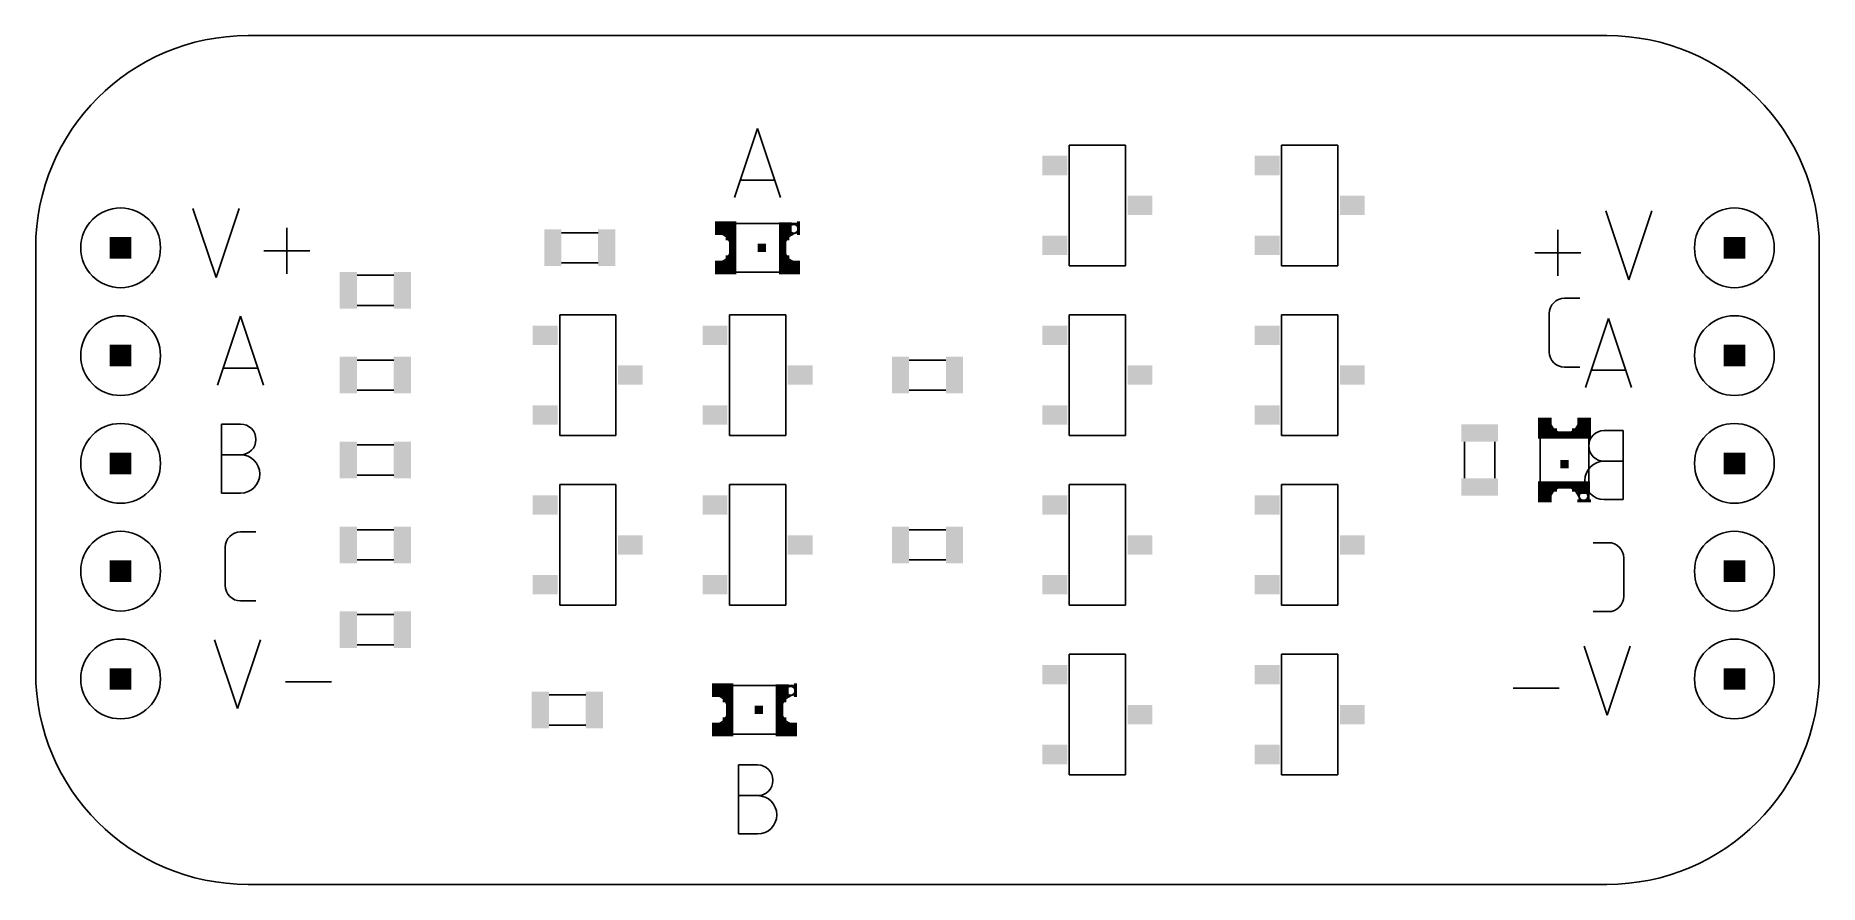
# Model space of a CAD drawing. Extents: x 0 to 42, y 0 to 20.
import ezdxf

# ---------------------------------------------------------------- set-up
doc = ezdxf.new("R2010")
doc.units = 0
for name, color, linetype in [('17', 82, 'CONTINUOUS'), ('20', 30, 'CONTINUOUS'), ('21', 253, 'CONTINUOUS'), ('22', 253, 'CONTINUOUS'), ('51', 253, 'CONTINUOUS')]:
    doc.layers.add(name, color=color, linetype=linetype)

# ---------------------------------------------------------------- blocks, each defined once
blk = doc.blocks.new('RECT')
blk.add_solid([(-0.5, -0.5), (0.5, -0.5), (-0.5, 0.5), (0.5, 0.5)])
blk = doc.blocks.new('ROUNDP')
blk.add_circle((0, 0), 0.5)

msp = doc.modelspace()

# ---------------------------------------------------------------- linework, layer by layer
at = {"layer": '20'}
for p, q in [((37, 20), (5, 20)), ((0, 15), (0, 5)), ((42, 5), (42, 15)), ((5, 0), (37, 0))]:
    msp.add_line(p, q, dxfattribs=at)
for centre, start, end in [((5, 15), 90, 180), ((37, 15), 0, 90), ((5, 5), 180, 270), ((37, 5), 270, 0)]:
    msp.add_arc(centre, 5, start, end, dxfattribs=at)
at = {"layer": '21'}
for p, q in [((16.4581, 16.1872), (17, 17.8128)), ((17, 17.8128), (17.5419, 16.1872)), ((17.4064, 16.5936), (16.5936, 16.5936)), ((3.7045, 15.9258), (4.2463, 14.3002)), ((4.2463, 14.3002), (4.7882, 15.9258)), ((5.9137, 14.3905), (5.9137, 15.4742)), ((5.3718, 14.9324), (6.4555, 14.9324)), ((35.6388, 12.5484), (35.6388, 13.4516)), ((36, 13.8128), (36.3612, 13.8128)), ((4.2841, 11.7602), (4.826, 13.3858)), ((4.826, 13.3858), (5.3679, 11.7602)), ((36.3612, 12.1872), (36, 12.1872)), ((5.2324, 12.1666), (4.4196, 12.1666)), ((4.3744, 9.2202), (4.3744, 10.8458)), ((4.3744, 10.8458), (4.826, 10.8458)), ((4.3744, 10.1233), (4.826, 10.1233)), ((4.826, 9.2202), (4.3744, 9.2202)), ((4.826, 8.3058), (5.1872, 8.3058)), ((4.4648, 7.0414), (4.4648, 7.9446)), ((5.1872, 6.6802), (4.826, 6.6802)), ((4.2125, 5.7658), (4.7543, 4.1402)), ((4.7543, 4.1402), (5.2962, 5.7658)), ((5.8798, 4.7724), (6.9635, 4.7724)), ((16.5484, 1.1872), (16.5484, 2.8128)), ((16.5484, 2.8128), (17, 2.8128)), ((16.5484, 2.0903), (17, 2.0903)), ((17, 1.1872), (16.5484, 1.1872))]:
    msp.add_line(p, q, dxfattribs=at)
for centre, radius, start, end in [((36, 13.4516), 0.3612, 90.0005, 180), ((36, 12.5484), 0.3612, 180, 270), ((4.826, 10.4846), 0.3612, 270, 90), ((4.826, 9.6718), 0.4516, 270, 90), ((4.826, 7.9446), 0.3612, 90.0005, 180), ((4.826, 7.0414), 0.3612, 180, 270), ((17, 2.4516), 0.3612, 270, 90), ((17, 1.6388), 0.4516, 270, 90)]:
    msp.add_arc(centre, radius, start, end, dxfattribs=at)
at = {"layer": '22'}
for p, q in [((37.5113, 14.2494), (36.9694, 15.875)), ((38.0531, 15.875), (37.5113, 14.2494)), ((35.8439, 14.3397), (35.8439, 15.4234)), ((36.3858, 14.8816), (35.3021, 14.8816)), ((37.0332, 13.335), (36.4913, 11.7094)), ((37.5751, 11.7094), (37.0332, 13.335)), ((36.6268, 12.1158), (37.4396, 12.1158)), ((37.3832, 10.6934), (36.9316, 10.6934)), ((37.3832, 9.0678), (37.3832, 10.6934)), ((37.3832, 9.9709), (36.9316, 9.9709)), ((36.9316, 9.0678), (37.3832, 9.0678)), ((37.0332, 8.0518), (36.672, 8.0518)), ((37.3944, 6.7874), (37.3944, 7.6906)), ((36.672, 6.4262), (37.0332, 6.4262)), ((37.0033, 3.9878), (36.4614, 5.6134)), ((37.5451, 5.6134), (37.0033, 3.9878)), ((35.8778, 4.62), (34.7941, 4.62))]:
    msp.add_line(p, q, dxfattribs=at)
for centre, radius, start, end in [((36.9316, 10.3322), 0.3612, 90, 270), ((36.9316, 9.5194), 0.4516, 90, 270), ((37.0332, 7.6906), 0.3612, 0, 90), ((37.0332, 6.7874), 0.3612, 270, 0)]:
    msp.add_arc(centre, radius, start, end, dxfattribs=at)
at = {"layer": '51'}
for p, q in [((24.3396, 14.5776), (24.3396, 17.4224)), ((24.3396, 17.4224), (25.6604, 17.4224)), ((25.6604, 17.4224), (25.6604, 14.5776)), ((29.3396, 14.5776), (29.3396, 17.4224)), ((29.3396, 17.4224), (30.6604, 17.4224)), ((30.6604, 17.4224), (30.6604, 14.5776)), ((16.5, 15.575), (17.925, 15.575)), ((13.2448, 15.356), (12.3808, 15.356)), ((8.432, 14.356), (7.568, 14.356)), ((12.3808, 14.644), (13.2448, 14.644)), ((17.525, 14.425), (16.475, 14.425)), ((25.6604, 14.5776), (24.3396, 14.5776)), ((30.6604, 14.5776), (29.3396, 14.5776)), ((7.568, 13.644), (8.432, 13.644)), ((12.3396, 10.5776), (12.3396, 13.4224)), ((12.3396, 13.4224), (13.6604, 13.4224)), ((13.6604, 13.4224), (13.6604, 10.5776)), ((16.3396, 10.5776), (16.3396, 13.4224)), ((16.3396, 13.4224), (17.6604, 13.4224)), ((17.6604, 13.4224), (17.6604, 10.5776)), ((24.3396, 10.5776), (24.3396, 13.4224)), ((24.3396, 13.4224), (25.6604, 13.4224)), ((25.6604, 13.4224), (25.6604, 10.5776)), ((29.3396, 10.5776), (29.3396, 13.4224)), ((29.3396, 13.4224), (30.6604, 13.4224)), ((30.6604, 13.4224), (30.6604, 10.5776)), ((8.432, 12.356), (7.568, 12.356)), ((21.432, 12.356), (20.568, 12.356)), ((7.568, 11.644), (8.432, 11.644)), ((20.568, 11.644), (21.432, 11.644)), ((13.6604, 10.5776), (12.3396, 10.5776)), ((17.6604, 10.5776), (16.3396, 10.5776)), ((25.6604, 10.5776), (24.3396, 10.5776)), ((30.6604, 10.5776), (29.3396, 10.5776)), ((35.425, 9.475), (35.425, 10.525)), ((36.575, 10.5), (36.575, 9.075)), ((8.432, 10.356), (7.568, 10.356)), ((33.644, 10.432), (33.644, 9.568)), ((34.356, 9.568), (34.356, 10.432)), ((7.568, 9.644), (8.432, 9.644)), ((12.3396, 6.5776), (12.3396, 9.4224)), ((12.3396, 9.4224), (13.6604, 9.4224)), ((13.6604, 9.4224), (13.6604, 6.5776)), ((16.3396, 6.5776), (16.3396, 9.4224)), ((16.3396, 9.4224), (17.6604, 9.4224)), ((17.6604, 9.4224), (17.6604, 6.5776)), ((24.3396, 6.5776), (24.3396, 9.4224)), ((24.3396, 9.4224), (25.6604, 9.4224)), ((25.6604, 9.4224), (25.6604, 6.5776)), ((29.3396, 6.5776), (29.3396, 9.4224)), ((29.3396, 9.4224), (30.6604, 9.4224)), ((30.6604, 9.4224), (30.6604, 6.5776)), ((8.432, 8.356), (7.568, 8.356)), ((21.432, 8.356), (20.568, 8.356)), ((7.568, 7.644), (8.432, 7.644)), ((20.568, 7.644), (21.432, 7.644)), ((8.432, 6.356), (7.568, 6.356)), ((13.6604, 6.5776), (12.3396, 6.5776)), ((17.6604, 6.5776), (16.3396, 6.5776)), ((25.6604, 6.5776), (24.3396, 6.5776)), ((30.6604, 6.5776), (29.3396, 6.5776)), ((7.568, 5.644), (8.432, 5.644)), ((24.3396, 2.5776), (24.3396, 5.4224)), ((24.3396, 5.4224), (25.6604, 5.4224)), ((25.6604, 5.4224), (25.6604, 2.5776)), ((29.3396, 2.5776), (29.3396, 5.4224)), ((29.3396, 5.4224), (30.6604, 5.4224)), ((30.6604, 5.4224), (30.6604, 2.5776)), ((16.4284, 4.6882), (17.8534, 4.6882)), ((12.952, 4.466), (12.088, 4.466)), ((12.088, 3.754), (12.952, 3.754)), ((17.4534, 3.5382), (16.4034, 3.5382)), ((25.6604, 2.5776), (24.3396, 2.5776)), ((30.6604, 2.5776), (29.3396, 2.5776))]:
    msp.add_line(p, q, dxfattribs=at)
for centre in [(17.85, 15.45), (36.45, 9.15), (17.7784, 4.5632)]:
    msp.add_circle(centre, 0.103, dxfattribs=at)
for centre, start, end in [((16.0208, 15), 278.8027, 81.1973), ((17.9792, 15), 98.8027, 261.1973), ((36, 10.9792), 188.8027, 351.1973), ((36, 9.0208), 8.8027, 171.1973), ((15.9492, 4.1132), 278.8027, 81.1973), ((17.9076, 4.1132), 98.8027, 261.1973)]:
    msp.add_arc(centre, 0.3542, start, end, dxfattribs=at)

# ---------------------------------------------------------------- block references
at = {"layer": '17', "xscale": 1.8796, "yscale": 1.8796}
for p in [(2, 15), (2, 15), (40, 15), (40, 15), (2, 12.46), (2, 12.46), (40, 12.46), (40, 12.46), (2, 9.92), (2, 9.92), (40, 9.92), (40, 9.92), (2, 7.38), (2, 7.38), (40, 7.38), (40, 7.38), (2, 4.84), (2, 4.84), (40, 4.84), (40, 4.84)]:
    msp.add_blockref('ROUNDP', p, dxfattribs=at)
at = {"layer": '21', "xscale": 0.2, "yscale": 0.2}
for p, rotation in [((17.1, 15), 270), ((36, 9.9), 180), ((17.0284, 4.1132), 270)]:
    msp.add_blockref('RECT', p, dxfattribs=dict(at, rotation=rotation))
at = {"layer": '51'}
for p, xscale, yscale, rotation in [((23.9967, 16.9398), 0.4572, 0.5842, 270), ((28.9967, 16.9398), 0.4572, 0.5842, 270), ((26.0033, 16), 0.4572, 0.5842, 270), ((31.0033, 16), 0.4572, 0.5842, 270), ((16.25, 15.4625), 0.325, 0.5, 270), ((17.65, 15.45), 0.3, 0.3, 270), ((17.9625, 15.4625), 0.325, 0.075, 270), ((2, 15), 0.508, 0.508, 270), ((16.375, 15.25), 0.15, 0.25, 270), ((16.4125, 15), 0.4, 0.175, 270), ((17.625, 15.25), 0.15, 0.25, 270), ((17.5875, 15), 0.4, 0.175, 270), ((23.9967, 15.0602), 0.4572, 0.5842, 270), ((28.9967, 15.0602), 0.4572, 0.5842, 270), ((40, 15), 0.508, 0.508, 270), ((16.25, 14.5375), 0.325, 0.5, 270), ((16.375, 14.75), 0.15, 0.25, 270), ((17.625, 14.75), 0.15, 0.25, 270), ((17.75, 14.5375), 0.325, 0.5, 270), ((11.9967, 12.9398), 0.4572, 0.5842, 270), ((15.9967, 12.9398), 0.4572, 0.5842, 270), ((23.9967, 12.9398), 0.4572, 0.5842, 270), ((28.9967, 12.9398), 0.4572, 0.5842, 270), ((2, 12.46), 0.508, 0.508, 270), ((40, 12.46), 0.508, 0.508, 270), ((14.0033, 12), 0.4572, 0.5842, 270), ((18.0033, 12), 0.4572, 0.5842, 270), ((26.0033, 12), 0.4572, 0.5842, 270), ((31.0033, 12), 0.4572, 0.5842, 270), ((11.9967, 11.0602), 0.4572, 0.5842, 270), ((15.9967, 11.0602), 0.4572, 0.5842, 270), ((23.9967, 11.0602), 0.4572, 0.5842, 270), ((28.9967, 11.0602), 0.4572, 0.5842, 270), ((35.5375, 10.75), 0.325, 0.5, 180), ((36.4625, 10.75), 0.325, 0.5, 180), ((34, 10.635), 0.4064, 0.8636, 90), ((35.75, 10.625), 0.15, 0.25, 180), ((36, 10.5875), 0.4, 0.175, 180), ((36.25, 10.625), 0.15, 0.25, 180), ((2, 9.92), 0.508, 0.508, 270), ((40, 9.92), 0.508, 0.508, 270), ((34, 9.365), 0.4064, 0.8636, 90), ((35.5375, 9.25), 0.325, 0.5, 180), ((35.75, 9.375), 0.15, 0.25, 180), ((36, 9.4125), 0.4, 0.175, 180), ((36.25, 9.375), 0.15, 0.25, 180), ((36.45, 9.35), 0.3, 0.3, 180), ((11.9967, 8.9398), 0.4572, 0.5842, 270), ((15.9967, 8.9398), 0.4572, 0.5842, 270), ((23.9967, 8.9398), 0.4572, 0.5842, 270), ((28.9967, 8.9398), 0.4572, 0.5842, 270), ((36.4625, 9.0375), 0.325, 0.075, 180), ((14.0033, 8), 0.4572, 0.5842, 270), ((18.0033, 8), 0.4572, 0.5842, 270), ((26.0033, 8), 0.4572, 0.5842, 270), ((31.0033, 8), 0.4572, 0.5842, 270), ((2, 7.38), 0.508, 0.508, 270), ((40, 7.38), 0.508, 0.508, 270), ((11.9967, 7.0602), 0.4572, 0.5842, 270), ((15.9967, 7.0602), 0.4572, 0.5842, 270), ((23.9967, 7.0602), 0.4572, 0.5842, 270), ((28.9967, 7.0602), 0.4572, 0.5842, 270), ((7.365, 6), 0.4064, 0.8636, 180), ((8.635, 6), 0.4064, 0.8636, 180), ((2, 4.84), 0.508, 0.508, 270), ((23.9967, 4.9398), 0.4572, 0.5842, 270), ((28.9967, 4.9398), 0.4572, 0.5842, 270), ((40, 4.84), 0.508, 0.508, 270), ((16.1784, 4.5757), 0.325, 0.5, 270), ((17.5784, 4.5632), 0.3, 0.3, 270), ((17.8909, 4.5757), 0.325, 0.075, 270), ((16.3034, 4.3632), 0.15, 0.25, 270), ((16.3409, 4.1132), 0.4, 0.175, 270), ((17.5534, 4.3632), 0.15, 0.25, 270), ((17.5159, 4.1132), 0.4, 0.175, 270), ((26.0033, 4), 0.4572, 0.5842, 270), ((31.0033, 4), 0.4572, 0.5842, 270), ((16.1784, 3.6507), 0.325, 0.5, 270), ((16.3034, 3.8632), 0.15, 0.25, 270), ((17.5534, 3.8632), 0.15, 0.25, 270), ((17.6784, 3.6507), 0.325, 0.5, 270), ((23.9967, 3.0602), 0.4572, 0.5842, 270), ((28.9967, 3.0602), 0.4572, 0.5842, 270)]:
    msp.add_blockref('RECT', p, dxfattribs=dict(at, xscale=xscale, yscale=yscale, rotation=rotation))
at = {"layer": '51', "xscale": 0.4064, "yscale": 0.8636}
for p in [(12.1778, 15), (13.4478, 15), (7.365, 14), (8.635, 14), (7.365, 12), (8.635, 12), (20.365, 12), (21.635, 12), (7.365, 10), (8.635, 10), (7.365, 8), (8.635, 8), (20.365, 8), (21.635, 8), (11.885, 4.11), (13.155, 4.11)]:
    msp.add_blockref('RECT', p, dxfattribs=at)

doc.saveas('drawing.dxf')
